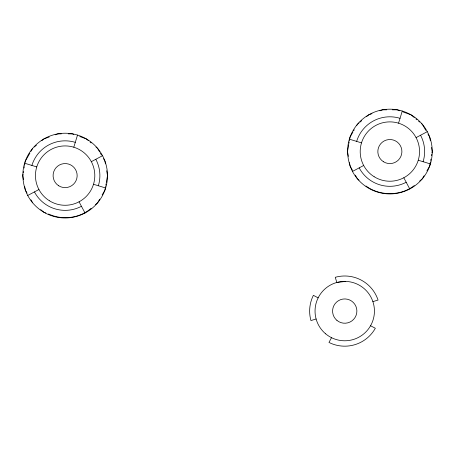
<?xml version="1.0" encoding="UTF-8"?>
<svg xmlns="http://www.w3.org/2000/svg" width="455" height="455" viewBox="0 0 455 455"><rect width="100%" height="100%" fill="white"/><g stroke="black" fill="none" stroke-linecap="round" stroke-linejoin="round"><path stroke-width="0.68" d="M24.604 163.208C21.351 173.981 22.795 185.469 27.709 195.491A42.378 42.378 0 0 0 94.026 206.587A42.378 42.378 0 0 0 87.582 139.662A42.378 42.378 0 0 0 24.604 163.208L36.747 166.922M349.349 139.162C346.101 149.94 347.54 161.428 352.46 171.45A42.378 42.378 0 0 0 418.776 182.546A42.378 42.378 0 0 0 412.332 115.615A42.378 42.378 0 0 0 349.349 139.162L361.492 142.876M22.995 174.214L22.75 175.596L23.478 179.736M23.239 172.837L23.478 171.455M24.087 168.003L24.331 166.627M24.576 165.245L24.82 163.863M25.065 162.486L25.304 161.104L29.859 153.216M105.554 186.641L104.946 190.093L102.142 194.945M105.799 185.259L106.043 183.877M106.288 182.5L107.505 175.596L106.652 170.767M348.712 144.65L347.495 151.555L348.348 156.383M348.957 143.274L349.201 141.892M349.446 140.51L350.054 137.057L352.858 132.206M430.424 161.906L429.696 166.047L426.892 170.904M430.669 160.524L430.913 159.148M431.522 155.695L431.761 154.313M432.005 152.937L432.25 151.555L431.522 147.414M73.801 147.215L77.515 135.072M398.552 123.174L402.265 111.031M331.519 337.678L328.982 342.444A35.092 35.092 0 0 0 375.335 328.271L370.563 325.74M30.912 151.39L32.663 148.358M99.691 199.193L97.586 202.833L95.442 204.636M353.558 130.989L354.257 129.777M356.709 125.529L357.414 124.317L359.023 122.964M424.088 175.761L422.337 178.792L419.652 181.044M34.273 147.005L36.423 145.202M41.792 140.697L43.936 138.9L49.208 136.978M91.148 208.242C79.904 218.349 62.13 220.459 48.548 213.975M360.093 122.059L361.708 120.712M366.537 116.656L368.686 114.853L371.98 113.653M414.283 185.549C400.815 196.207 379.703 196.247 366.002 185.998M27.709 195.491L38.925 189.53M91.33 161.667L102.54 155.701M352.46 171.45L363.67 165.483M416.075 137.62L427.29 131.66M55.135 134.822L57.768 133.867L61.271 133.867M379.879 110.781L382.513 109.82L386.722 109.82M316.111 318.989L310.947 320.57A35.092 35.092 0 0 1 313.381 295.329L318.147 297.866M372.884 301.631L378.054 300.055A35.092 35.092 0 0 0 335.255 277.3L336.831 282.464L345.743 281.406M392.324 109.82L397.232 109.82L399.865 110.781M68.278 133.867L72.487 133.867L73.801 134.344M418.253 160.228L430.396 163.942M93.508 184.275L105.651 187.989M403.158 111.975L411.064 114.853L414.283 117.555M79.727 136.5L86.313 138.9L88.463 140.697M45.915 213.014L43.936 212.297L40.717 209.596M415.893 118.909L416.968 119.807M418.577 121.161L419.652 122.059M421.262 123.413L422.337 124.317L425.84 130.386M359.023 180.146L357.414 178.792L355.31 175.152M90.073 142.051L91.148 142.95M95.977 147.005L97.586 148.358L99.691 151.998M427.945 134.026L429.696 137.057L430.305 140.51M352.506 170.295L350.054 166.047L349.446 162.594M100.39 153.216L101.442 155.036M103.547 158.676L104.946 161.104L105.435 163.863M27.055 193.125L25.304 190.093L24.695 186.641M30.912 199.802L32.663 202.833M403.807 177.757L409.767 188.967M79.056 201.798L85.022 213.014M420.562 135.237A34.756 34.756 0 0 1 423.11 161.718M406.19 182.245A34.756 34.756 0 0 1 359.183 167.872M356.635 141.391A34.756 34.756 0 0 1 400.036 118.317M95.817 159.278A34.756 34.756 0 0 1 98.365 185.759M81.445 206.286A34.756 34.756 0 0 1 34.438 191.913M31.89 165.432A34.756 34.756 0 0 1 75.291 142.358M325.649 333.834A29.694 29.694 0 0 0 373.982 316.242A29.694 29.694 0 0 0 334.579 283.181A29.694 29.694 0 0 0 325.649 333.834M336.927 320.394A12.148 12.148 0 0 0 356.697 313.194A12.148 12.148 0 0 0 340.585 299.669A12.148 12.148 0 0 0 336.927 320.394M383.497 161.758A12.029 12.029 0 0 0 401.896 151.976A12.029 12.029 0 0 0 384.225 140.931A12.029 12.029 0 0 0 383.497 161.758M374.147 176.722A29.677 29.677 0 0 0 419.533 152.59A29.677 29.677 0 0 0 375.944 125.352A29.677 29.677 0 0 0 374.147 176.722M49.402 200.763A29.677 29.677 0 0 0 94.788 176.631A29.677 29.677 0 0 0 51.193 149.394A29.677 29.677 0 0 0 49.402 200.763M58.752 185.799A12.029 12.029 0 0 0 77.151 176.017A12.029 12.029 0 0 0 59.48 164.972A12.029 12.029 0 0 0 58.752 185.799"/></g></svg>
